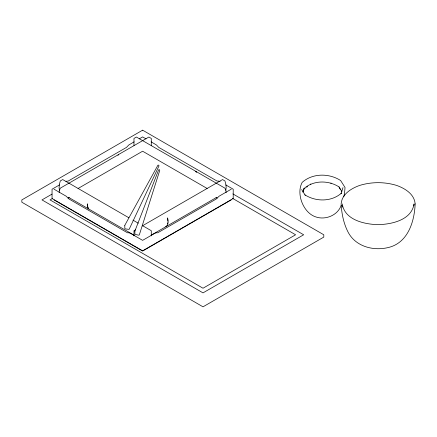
<?xml version="1.0" encoding="UTF-8"?>
<svg xmlns="http://www.w3.org/2000/svg" width="437" height="437" viewBox="0 0 437 437"><rect width="100%" height="100%" fill="white"/><g stroke="black" fill="none" stroke-linecap="round" stroke-linejoin="round"><path stroke-width="0.66" d="M413.883 205.838L414.041 203.937C411.572 220.046 391.885 224.296 378.142 224.662C364.398 224.296 344.717 220.046 342.247 203.937M59.153 192.717L59.394 190.472L60.295 188.167L148.87 137.032L151.284 138.425L151.284 145.526M167.644 223.891L167.764 222.766M225.858 190.281L226.164 187.468L225.858 184.305L224.957 180.962L222.542 179.569L142.238 225.929M343.755 196.677L344.542 193.525L345.028 187.484L340.631 180.519C329.154 173.101 312.657 173.052 302.202 182.344C295.904 193.651 303.223 212.775 315.64 216.867C325.368 220.363 337.768 215.392 341.193 205.33M302.863 192.143L303.994 188.565C313.515 180.099 328.548 180.148 339.003 186.905L341.838 191.472M303.24 191.417L303.994 188.565M342.985 187.582L341.068 193.673L341.526 193.078C331.557 201.943 315.82 201.894 304.868 194.82M117.979 155.359L118.514 154.556M165.738 226.776L167.54 224.995L168.152 222.357L167.644 217.916L167.95 221.078M303.994 189.03L305.037 188.32M306.605 187.255L307.648 186.544M59.437 184.944L52.047 189.216L52.047 198.513L142.626 250.811L233.211 198.513L233.211 189.216L225.814 184.944M134.093 141.845L128.74 145.024L126.522 147.373L68.15 181.076L65.932 181.284M139.212 138.884L142.626 136.918L146.04 138.884M51.987 194.126L41.979 199.906L203.014 292.877L303.666 234.773L232.877 193.902M52.391 198.545L50.031 199.906L203.014 288.229L295.609 234.773L232.408 198.283M78.076 188.489L142.626 151.218L207.176 188.489M68.025 198.114L69.21 197.431M135.743 229.682L133.973 230.703L133.973 235.865M151.147 235.199L216.747 197.322M231.195 189.216L219.117 196.186L216.102 199.092L157.724 232.795L156.293 232.779L154.703 233.374L142.626 240.35L130.548 233.374L128.964 232.779L127.528 232.795L69.155 199.092L66.134 196.186L54.057 189.216M231.195 199.906L142.626 251.04L54.057 199.906M220.128 181.661L218.538 181.06L217.107 181.076L158.729 147.373L156.517 145.024L151.158 141.845M216.047 197.431L217.227 198.114M128.844 217.746L62.715 179.569L60.295 180.962L59.394 184.305L59.088 187.468L59.394 190.281M132.979 220.133L138.294 223.203M142.424 225.59L151.284 230.703L151.284 235.865M68.565 197.355L134.208 235.253M196.508 172.112L195.607 171.222L196.246 172.183M88.64 208.946L87.842 207.744L87.231 205.111L87.433 203.833L87.613 205.521M340.418 189.653L339.003 186.905M301.672 189.543L305.288 195.372M87.739 206.646L88.416 208.373M226.104 192.717L225.858 190.472L224.957 188.167L136.388 137.032L133.973 138.425L133.973 145.526M342.406 205.838L342.51 207.111M330.995 182.983L330.995 183.447M310.783 183.944L310.783 184.409M415.15 203.937C414.489 220.614 408.661 240.672 391.224 246.692C375.935 251.674 356.647 247.659 348.42 232.763C343.701 223.93 341.663 213.868 341.133 203.937C341.849 194.121 351.261 188.429 359.64 185.43C371.641 181.754 384.642 181.754 396.649 185.43C405.023 188.429 414.434 194.121 415.15 203.937M134.864 231.146L134.896 234.33L138.463 235.161L139.283 234.997L159.729 170.496L159.554 169.698L158.658 169.78L134.864 231.146M124.802 225.317L124.802 228.502L125.556 228.944L129.123 229.359L158.964 165.945L158.8 165.142L157.921 165.186L124.802 225.317M142.626 130.177L21.85 199.906L21.85 202.227L203.014 306.823L323.795 237.094L323.795 234.773L142.626 130.177"/></g></svg>
